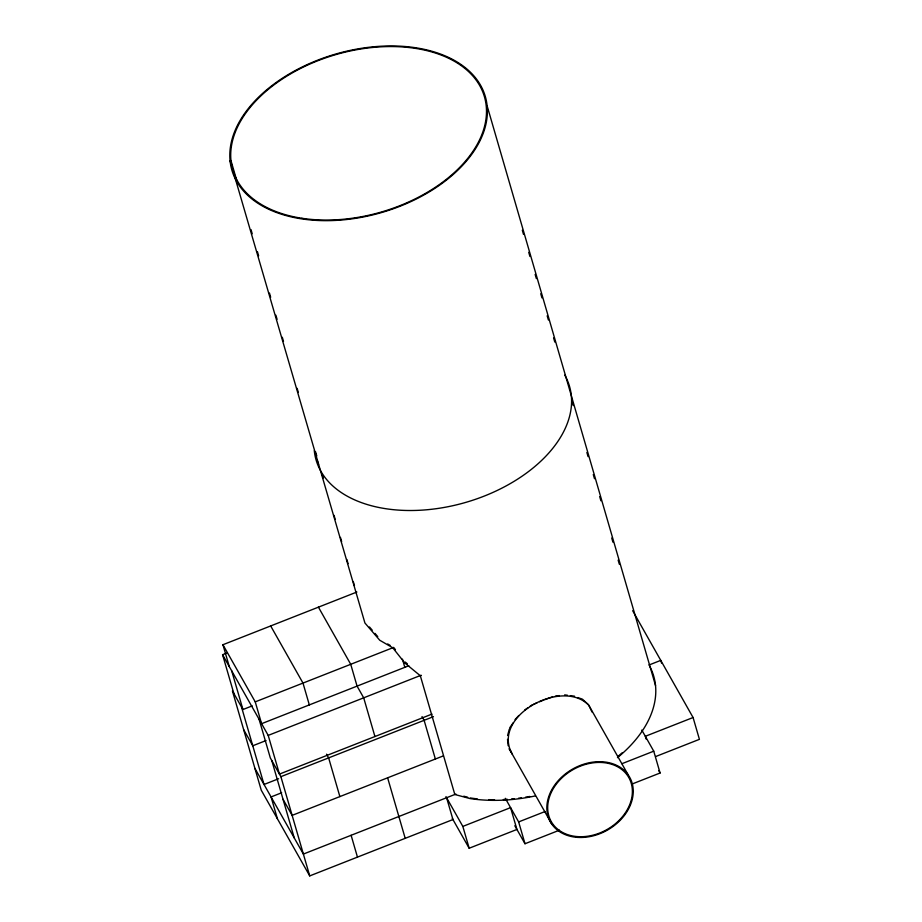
<?xml version="1.0" encoding="UTF-8"?>
<svg xmlns="http://www.w3.org/2000/svg" width="922" height="922" viewBox="0 0 922 922"><rect width="100%" height="100%" fill="white"/><g stroke="black" fill="none" stroke-linecap="round" stroke-linejoin="round"><path stroke-width="1.38" d="M507.596 735.468L509.313 729.164M509.659 727.896L513.174 722.813M515.075 719.586L518.832 715.507M524.733 709.963L527.937 707.762M530.069 706.298L532.201 704.834M533.435 704.327L537.111 702.794M539.566 701.769L543.242 700.247M229.278 666.548L222.928 644.732L356.883 592.028M233.831 693.425L222.582 654.724L226.558 653.156M222.928 644.732L255.244 701.861L393.659 647.417L395.446 649.664M446.605 797.726L452.944 819.554L309.723 875.9L261.249 790.189L232.425 690.958L242.935 709.537L252.225 705.883M408.792 665.776L261.583 723.689L255.244 701.861M222.582 654.724L268.21 735.399L420.72 675.388M230.085 160.774L364.928 623.007L379.772 640.26L392.749 647.774L404.781 662.941L420.328 675.768L421.377 675.365M266.043 740.562L252.778 745.771L243.662 729.671M431.969 714.101L279.447 774.1L268.21 735.399M259.094 719.287L270.342 757.988L280.887 776.67L433.455 716.648M278.605 778.744L264.015 784.484L241.529 707.07M281.671 792.759L271.068 796.942L277.407 818.759M648.823 665.073L660.763 660.383L661.558 663.114M443.367 755.879L292.136 815.371L283.019 799.259M455.894 794.073L303.373 854.072L254.91 768.372M655.646 756.559L699.418 739.34L693.079 717.523L645.331 736.298L646.126 739.029M621.912 763.704L653.744 751.176L660.083 773.005L632.238 783.954M445.971 796.608L462.832 826.412L510.581 807.637L516.919 829.454L469.171 848.24L452.31 818.425M505.302 798.314L518.648 821.917L545.179 811.487M514.81 825.732L524.998 843.745L559.47 830.18M544.579 699.752L552.635 696.767M555.309 696.098L559.32 695.58M564.656 694.877L567.491 695.257M570.315 695.626L574.556 696.191M463.766 796.193L467.708 797.253M577.771 697.551L582.508 699.233L588.513 704.765M387.678 643.959L390.075 645.342M405.265 662.065L407.42 663.828M628.101 774.768L588.824 705.307C562.27 677.463 489.72 716.613 512.69 754.922L551.967 824.395M369.457 626.96L372.223 630.164M374.989 633.379L377.743 636.595M632.665 610.698L693.079 717.523M641.804 730.063L653.744 751.176M658.677 770.515L660.083 773.005M422.022 716.601L424.12 720.324L435.368 759.025M318.424 607.16L350.729 664.301L357.068 686.129M356.687 685.438L363.694 697.827L374.931 736.528M270.676 625.946L302.992 683.087L309.331 704.904M326.526 754.173L328.635 757.884L339.872 796.596M509.981 749.459L512.378 754.38M588.824 705.307L592.074 712.084M487.116 105.846A131.95 82.496 -16.2 0 1 301.529 218.86A131.95 82.496 -16.2 0 1 287.145 75.224A131.95 82.496 -16.2 0 1 487.116 105.846L655.53 685.542M522.313 230.258L523.512 234.395M528.732 252.34L529.931 256.477M535.14 274.422L536.35 278.571M540.753 293.749L541.963 297.887M547.172 315.831L548.383 319.969M553.592 337.913L554.79 342.05M572.032 401.404L573.242 405.542M586.876 452.472L588.075 456.609M593.284 474.553L594.494 478.691M599.703 496.635L600.902 500.784M611.735 538.045L612.934 542.182M618.143 560.127L619.354 564.264M518.648 821.917L524.998 843.745M420.328 675.768L454.823 794.499L469.943 798.556A131.95 82.496 -16.2 0 0 535.313 795.928M462.832 826.412L469.171 848.24M402.441 659.161L404.816 667.344M230.961 160.589L236.977 181.288M251.015 229.601L252.213 233.739M257.434 251.683L258.633 255.82M269.466 293.081L270.665 297.23M275.874 315.174L277.084 319.312M282.293 337.256L283.492 341.394M297.126 388.323L298.336 392.461M315.578 451.815L316.776 455.952M321.997 473.896L323.196 478.034M334.029 515.317L335.228 519.455M340.437 537.399L341.647 541.548M346.856 559.493L348.067 563.63M353.276 581.575L354.474 585.724M387.62 777.811L405.207 838.34M351.121 835.297L357.459 857.114M280.887 776.67L309.723 875.9M271.783 760.558L294.268 837.971M231.699 670.824L242.935 709.537M507.515 739.317L508.183 745.771M649.699 666.283A131.95 82.496 -16.2 0 1 617.463 757.665M564.794 375.162A131.95 82.496 -16.2 0 1 467.811 501.787A131.95 82.496 -16.2 0 1 314.287 450.616M318.551 464.331A131.039 81.931 -16.2 0 1 317.133 460.262M511.088 752.11A45.501 35.128 -29.5 0 1 509.048 748.745M622.085 752.859A131.039 81.931 -16.2 0 1 617.924 756.466M529.712 796.458A131.039 81.931 -16.2 0 1 525.528 797.196M521.322 797.841A131.039 81.931 -16.2 0 1 518.521 798.21M514.326 798.706A131.039 81.931 -16.2 0 1 511.549 798.982M507.4 799.316A131.039 81.931 -16.2 0 1 503.297 799.547M494.561 799.754A131.039 81.931 -16.2 0 1 488.695 799.651M477.216 798.855A131.039 81.931 -16.2 0 1 470.335 797.956M577.587 837.383A45.501 35.128 -29.5 0 0 632.1 783.032A45.501 35.128 -29.5 0 0 560.426 778.329A45.501 35.128 -29.5 0 0 577.587 837.383M577.829 836.634A44.59 34.425 -29.5 0 0 631.259 783.366A44.59 34.425 -29.5 0 0 561.014 778.744A44.59 34.425 -29.5 0 0 577.829 836.634M301.92 218.272A131.039 81.931 -16.2 0 0 486.228 106.042A131.039 81.931 -16.2 0 0 287.641 75.627A131.039 81.931 -16.2 0 0 301.92 218.272"/></g></svg>
